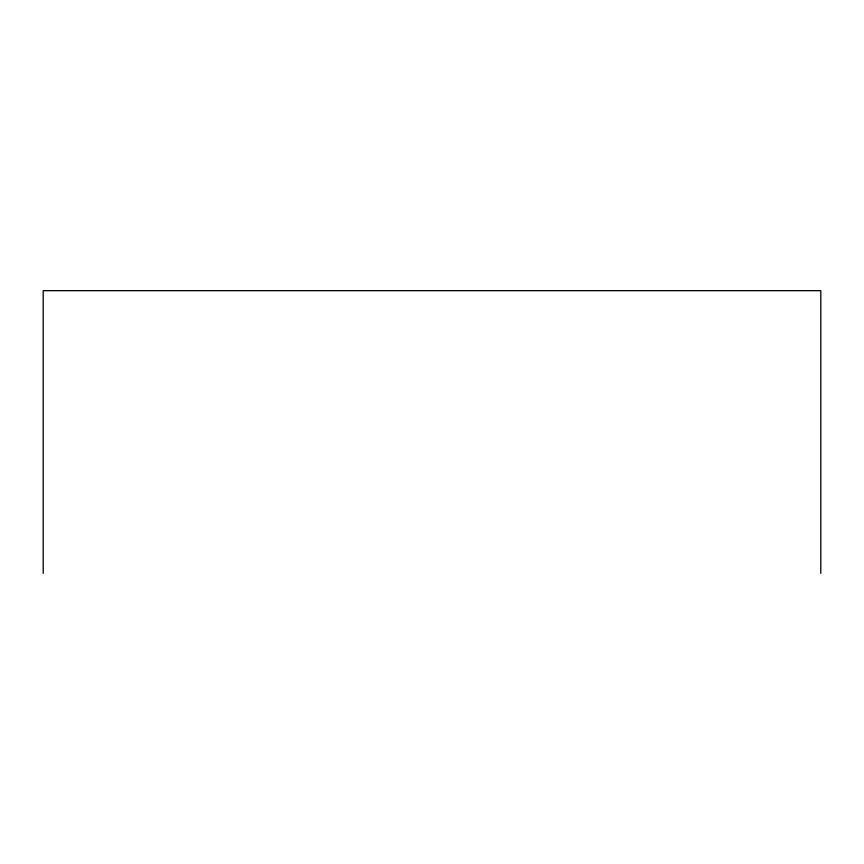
<?xml version="1.0" encoding="UTF-8"?>
<svg xmlns="http://www.w3.org/2000/svg" width="864" height="864" viewBox="0 0 864 864"><rect width="100%" height="100%" fill="white"/><g stroke="black" fill="none" stroke-linecap="round" stroke-linejoin="round"><path stroke-width="1.3" d="M820.8 573.329L820.8 290.671L43.2 290.671L43.2 573.329"/></g></svg>
